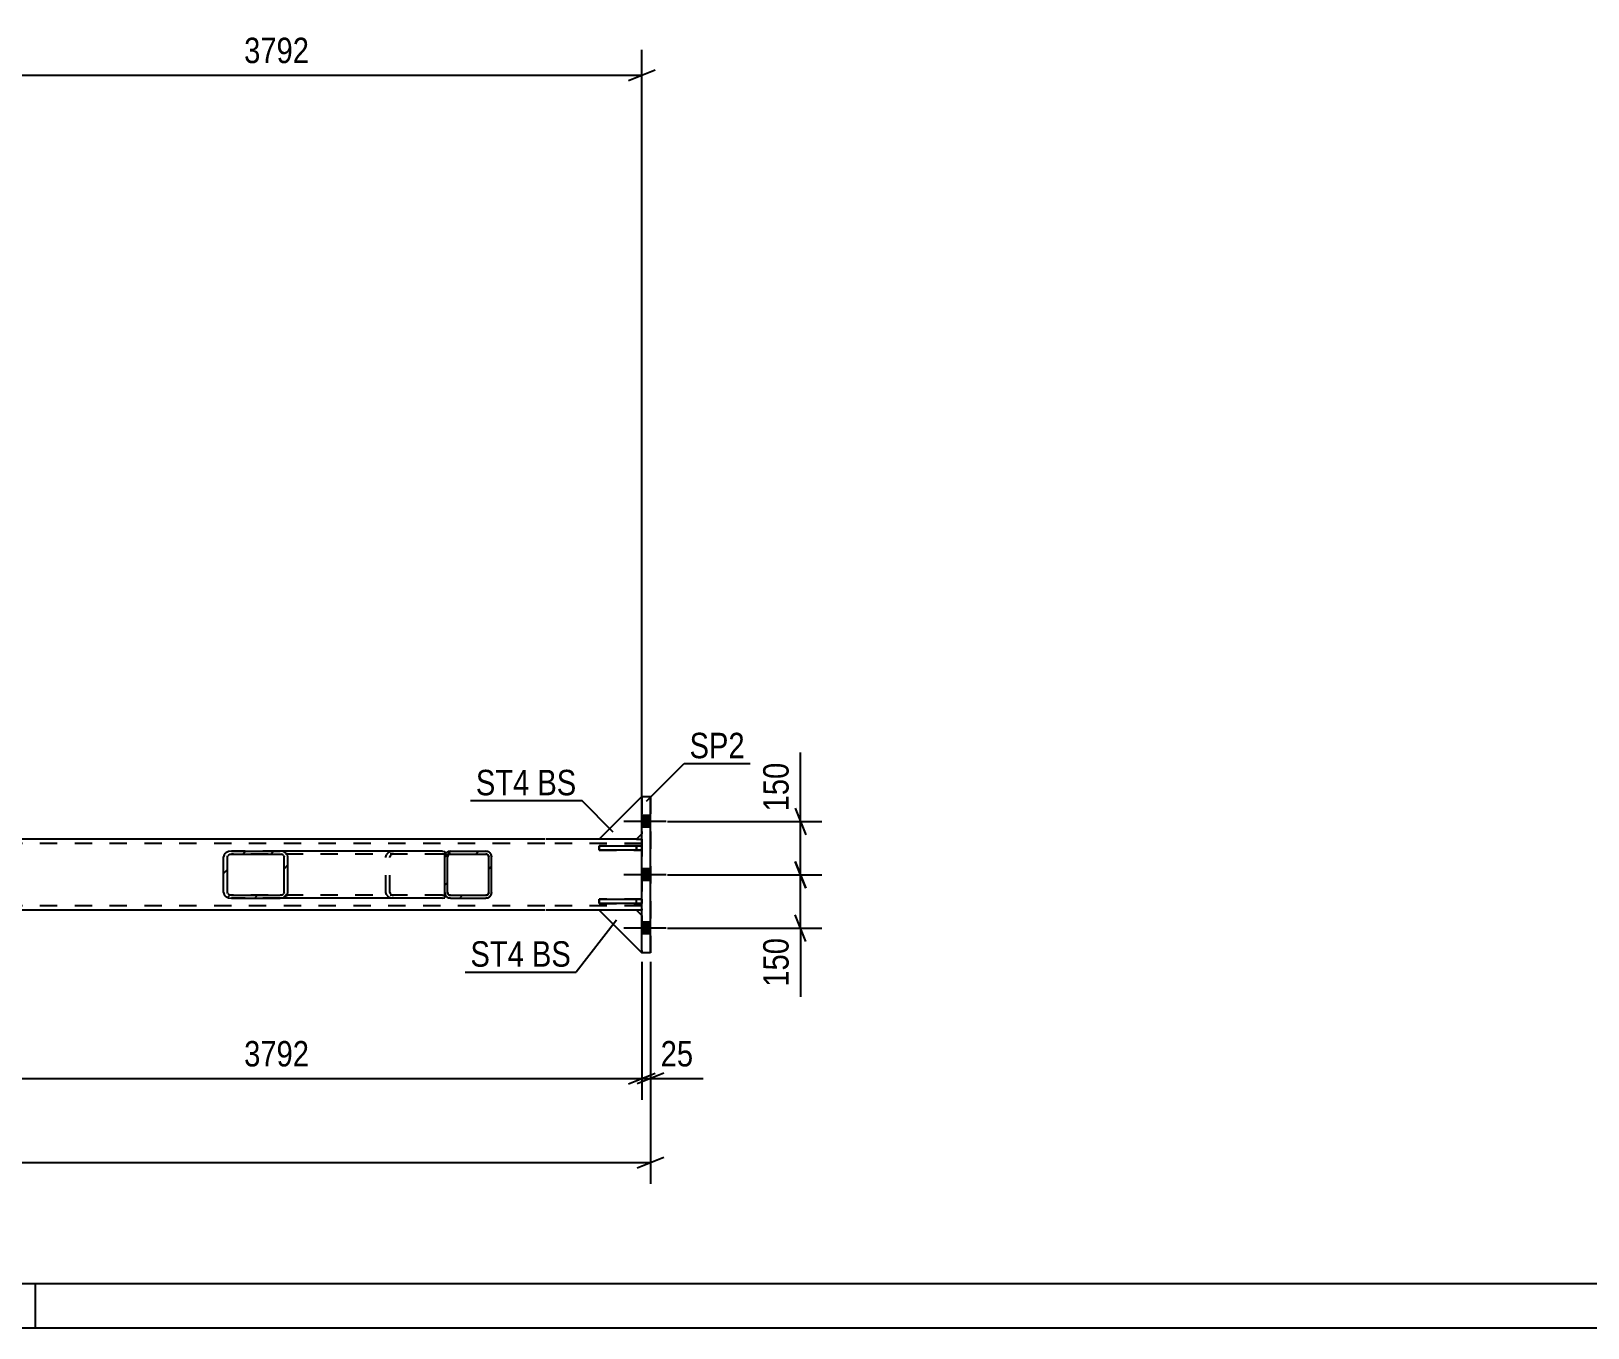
# Model space of a CAD drawing. Header units: millimetres. Extents: x -90 to 751, y -346 to 248.
# Drawn here: x 120.2 to 295.5, y -346.2 to -200.3 of the extents above; entities that cross this region are included whole.
import ezdxf

# ---------------------------------------------------------------- set-up
doc = ezdxf.new("R2010")
doc.units = ezdxf.units.MM
doc.linetypes.add('DXK_LINE_DOT2', pattern=[3.9198, 1.9599, -1.9599])
doc.styles.add('Arial Narrow', font='ARIALN.TTF', dxfattribs={"height": 0.2})

# ---------------------------------------------------------------- blocks, each defined once
blk = doc.blocks.new('Unknown-389633021-1131')
at = {"color": 5, "linetype": 'Continuous'}
for p, q in [((-85.26, -341.23), (745.74, -341.23)), ((120.74, -346.23), (120.74, -341.23)), ((-90.26, -346.23), (750.74, -346.23))]:
    blk.add_line(p, q, dxfattribs=at)
blk = doc.blocks.new('Part-389633021-12831 - 12815')
at = {"color": 2, "linetype": 'Continuous'}
for p, q in [((188.97, -286.43), (189.97, -286.43)), ((188.97, -304.03), (188.97, -286.43)), ((189.97, -304.03), (189.97, -286.43)), ((189.97, -304.03), (188.97, -304.03))]:
    blk.add_line(p, q, dxfattribs=at)
at = {"color": 7, "linetype": 'DXK_LINE_DOT2'}
for p, q in [((188.97, -304.03), (188.97, -286.43)), ((189.97, -286.43), (189.97, -304.03))]:
    blk.add_line(p, q, dxfattribs=at)
blk = doc.blocks.new('Part-389633021-12828 - 12815')
at = {"linetype": 'Continuous'}
h = blk.add_hatch(dxfattribs=at)
h.set_pattern_fill('', scale=0.7, style=0, pattern_type=0)
h.set_pattern_definition([(45, (148.6097, -297.8168), (-1.57154, 1.57154), [])])
h.paths.add_polyline_path([(148.27, -297.87), (148.61, -297.82), (148.89, -297.68), (149.09, -297.47), (149.15, -297.23), (149.15, -293.23), (149.09, -292.98), (148.89, -292.77), (148.61, -292.63), (148.27, -292.59), (142.78, -292.59), (142.45, -292.63), (142.16, -292.77), (141.97, -292.98), (141.9, -293.23), (141.9, -297.23), (141.97, -297.47), (142.16, -297.68), (142.45, -297.82), (142.78, -297.87)])
h.paths.add_polyline_path([(142.61, -297.52), (142.47, -297.45), (142.38, -297.35), (142.34, -297.23), (142.34, -293.23), (142.38, -293.1), (142.47, -293), (142.61, -292.93), (142.78, -292.91), (148.27, -292.91), (148.44, -292.93), (148.58, -293), (148.68, -293.1), (148.71, -293.23), (148.71, -297.23), (148.68, -297.35), (148.58, -297.45), (148.44, -297.52), (148.27, -297.55), (142.78, -297.55)])
at = {"color": 2, "linetype": 'Continuous'}
for p, q in [((142.78, -292.59), (142.45, -292.63)), ((142.78, -292.59), (148.27, -292.59)), ((166.53, -292.59), (148.27, -292.59)), ((148.61, -292.63), (148.27, -292.59)), ((166.53, -292.59), (166.79, -292.62)), ((141.97, -292.98), (141.9, -293.23)), ((141.9, -297.23), (141.9, -293.23)), ((142.34, -293.23), (142.38, -293.1)), ((142.34, -297.23), (142.34, -293.23)), ((142.61, -292.93), (142.78, -292.91)), ((142.78, -292.91), (148.27, -292.91)), ((148.27, -292.91), (148.44, -292.93)), ((148.68, -293.1), (148.71, -293.23)), ((148.71, -297.23), (148.71, -293.23)), ((149.15, -293.23), (149.09, -292.98)), ((149.15, -297.23), (149.15, -293.23)), ((166.79, -292.62), (166.79, -292.63)), ((166.79, -292.63), (166.79, -292.77)), ((166.79, -292.77), (166.79, -293.23)), ((141.9, -297.23), (141.97, -297.47)), ((142.38, -297.35), (142.34, -297.23)), ((142.45, -297.82), (142.78, -297.87)), ((142.78, -297.55), (142.61, -297.52)), ((142.78, -297.55), (148.27, -297.55)), ((148.44, -297.52), (148.27, -297.55)), ((148.27, -297.87), (148.61, -297.82)), ((148.71, -297.23), (148.68, -297.35)), ((149.09, -297.47), (149.15, -297.23)), ((166.53, -297.87), (166.79, -297.83)), ((166.79, -297.83), (166.79, -297.23)), ((142.78, -297.87), (148.27, -297.87)), ((166.53, -297.87), (148.27, -297.87))]:
    blk.add_line(p, q, dxfattribs=at)
at = {"color": 7, "linetype": 'DXK_LINE_DOT2'}
for p, q in [((148.27, -292.59), (142.78, -292.59)), ((160.71, -292.63), (161.04, -292.59)), ((166.53, -292.91), (142.78, -292.91)), ((160.16, -293.23), (160.23, -292.98)), ((160.16, -297.23), (160.16, -293.23)), ((160.64, -293.1), (160.6, -293.23)), ((160.6, -297.23), (160.6, -293.23)), ((161.04, -292.91), (160.87, -292.93)), ((166.7, -292.93), (166.53, -292.91)), ((166.79, -292.97), (166.7, -292.93)), ((166.79, -292.77), (166.79, -292.97)), ((166.79, -297.23), (166.79, -292.98)), ((166.53, -297.55), (142.78, -297.55)), ((160.23, -297.47), (160.16, -297.23)), ((160.6, -297.23), (160.64, -297.35)), ((161.04, -297.87), (160.71, -297.82)), ((160.87, -297.52), (161.04, -297.55)), ((166.53, -297.55), (166.7, -297.52)), ((166.7, -297.52), (166.79, -297.48)), ((148.27, -297.87), (142.78, -297.87))]:
    blk.add_line(p, q, dxfattribs=at)
at = {"color": 2, "linetype": 'Continuous'}
for centre, radius, start, end in [((142.65, -293.41), 0.802, 104.5547, 147.5896), ((142.72, -293.32), 0.401, 104.5547, 147.5896), ((148.34, -293.32), 0.401, 32.4104, 75.4453), ((148.41, -293.41), 0.802, 32.4104, 75.4453), ((142.65, -297.04), 0.802, 212.4104, 255.4453), ((142.72, -297.13), 0.401, 212.4104, 255.4453), ((148.34, -297.13), 0.401, 284.5547, 327.5896), ((148.41, -297.04), 0.802, 284.5547, 327.5896)]:
    blk.add_arc(centre, radius, start, end, dxfattribs=at)
at = {"color": 7, "linetype": 'DXK_LINE_DOT2'}
for centre, radius, start, end in [((160.91, -293.41), 0.802, 104.5547, 147.5896), ((160.98, -293.32), 0.401, 104.5547, 147.5896), ((160.91, -297.04), 0.802, 212.4104, 255.4453), ((160.98, -297.13), 0.401, 212.4104, 255.4453)]:
    blk.add_arc(centre, radius, start, end, dxfattribs=at)
blk = doc.blocks.new('Part-389633021-12820 - 12815')
at = {"linetype": 'Continuous'}
h = blk.add_hatch(dxfattribs=at)
h.set_pattern_fill('', scale=0.7, style=0, pattern_type=0)
h.set_pattern_definition([(45, (171.676, -297.8168), (-1.57154, 1.57154), [])])
h.paths.add_polyline_path([(171.43, -297.87), (171.68, -297.82), (171.88, -297.68), (172.02, -297.47), (172.07, -297.23), (172.07, -293.23), (172.02, -292.98), (171.88, -292.77), (171.68, -292.63), (171.43, -292.59), (167.43, -292.59), (167.19, -292.63), (166.98, -292.77), (166.84, -292.98), (166.79, -293.23), (166.79, -297.23), (166.84, -297.47), (166.98, -297.68), (167.19, -297.82), (167.43, -297.87)])
h.paths.add_polyline_path([(167.31, -297.52), (167.2, -297.45), (167.14, -297.35), (167.11, -297.23), (167.11, -293.23), (167.14, -293.1), (167.2, -293), (167.31, -292.93), (167.43, -292.91), (171.43, -292.91), (171.55, -292.93), (171.66, -293), (171.73, -293.1), (171.75, -293.23), (171.75, -297.23), (171.73, -297.35), (171.66, -297.45), (171.55, -297.52), (171.43, -297.55), (167.43, -297.55)])
at = {"color": 7, "linetype": 'DXK_LINE_DOT2'}
for p, q in [((167.19, -292.63), (167.43, -292.59)), ((167.43, -292.59), (171.43, -292.59)), ((171.43, -292.59), (171.68, -292.63)), ((166.79, -293.23), (166.84, -292.98)), ((166.79, -297.23), (166.79, -293.23)), ((167.14, -293.1), (167.11, -293.23)), ((167.11, -297.23), (167.11, -293.23)), ((167.43, -292.91), (167.31, -292.93)), ((167.43, -292.91), (171.43, -292.91)), ((171.55, -292.93), (171.43, -292.91)), ((171.75, -293.23), (171.73, -293.1)), ((171.75, -297.23), (171.75, -293.23)), ((172.02, -292.98), (172.07, -293.23)), ((172.07, -297.23), (172.07, -293.23)), ((166.84, -297.47), (166.79, -297.23)), ((167.11, -297.23), (167.14, -297.35)), ((167.43, -297.87), (167.19, -297.82)), ((167.31, -297.52), (167.43, -297.55)), ((167.43, -297.55), (171.43, -297.55)), ((171.43, -297.55), (171.55, -297.52)), ((171.68, -297.82), (171.43, -297.87)), ((171.73, -297.35), (171.75, -297.23)), ((172.07, -297.23), (172.02, -297.47)), ((167.43, -297.87), (171.43, -297.87))]:
    blk.add_line(p, q, dxfattribs=at)
at = {"color": 2, "linetype": 'Continuous'}
for p, q in [((167.43, -292.59), (167.19, -292.63)), ((167.43, -292.59), (171.43, -292.59)), ((171.68, -292.63), (171.43, -292.59)), ((166.84, -292.98), (166.79, -293.23)), ((166.79, -297.23), (166.79, -293.23)), ((167.11, -293.23), (167.14, -293.1)), ((167.11, -297.23), (167.11, -293.23)), ((167.31, -292.93), (167.43, -292.91)), ((167.43, -292.91), (171.43, -292.91)), ((171.43, -292.91), (171.55, -292.93)), ((171.73, -293.1), (171.75, -293.23)), ((171.75, -297.23), (171.75, -293.23)), ((172.07, -293.23), (172.02, -292.98)), ((172.07, -297.23), (172.07, -293.23)), ((166.79, -297.23), (166.84, -297.47)), ((167.14, -297.35), (167.11, -297.23)), ((167.19, -297.82), (167.43, -297.87)), ((167.43, -297.55), (167.31, -297.52)), ((167.43, -297.55), (171.43, -297.55)), ((171.55, -297.52), (171.43, -297.55)), ((171.43, -297.87), (171.68, -297.82)), ((171.75, -297.23), (171.73, -297.35)), ((172.02, -297.47), (172.07, -297.23)), ((167.43, -297.87), (171.43, -297.87))]:
    blk.add_line(p, q, dxfattribs=at)
at = {"color": 7, "linetype": 'DXK_LINE_DOT2'}
for centre, radius, start, end in [((167.43, -293.23), 0.64, 112.5, 157.5), ((167.43, -293.23), 0.32, 112.5, 157.5), ((171.43, -293.23), 0.32, 22.5, 67.5), ((171.43, -293.23), 0.64, 22.5, 67.5), ((167.43, -297.23), 0.64, 202.5, 247.5), ((167.43, -297.23), 0.32, 202.5, 247.5), ((171.43, -297.23), 0.32, 292.5, 337.5), ((171.43, -297.23), 0.64, 292.5, 337.5)]:
    blk.add_arc(centre, radius, start, end, dxfattribs=at)
at = {"color": 2, "linetype": 'Continuous'}
for centre, radius, start, end in [((167.43, -293.23), 0.64, 112.5, 157.5), ((167.43, -293.23), 0.32, 112.5, 157.5), ((171.43, -293.23), 0.32, 22.5, 67.5), ((171.43, -293.23), 0.64, 22.5, 67.5), ((167.43, -297.23), 0.64, 202.5, 247.5), ((167.43, -297.23), 0.32, 202.5, 247.5), ((171.43, -297.23), 0.32, 292.5, 337.5), ((171.43, -297.23), 0.64, 292.5, 337.5)]:
    blk.add_arc(centre, radius, start, end, dxfattribs=at)
blk = doc.blocks.new('Part-389633021-12833 - 12815')
at = {"color": 7, "linetype": 'DXK_LINE_DOT2'}
for p, q in [((188.37, -299.23), (184.17, -299.23)), ((184.17, -299.23), (188.97, -304.03)), ((188.97, -299.83), (188.37, -299.23)), ((188.97, -304.03), (188.97, -299.83))]:
    blk.add_line(p, q, dxfattribs=at)
blk = doc.blocks.new('Part-389633021-12834 - 12815')
at = {"color": 2, "linetype": 'Continuous'}
for p, q in [((188.37, -299.23), (184.17, -299.23)), ((184.17, -299.23), (188.97, -304.03)), ((188.97, -299.83), (188.37, -299.23))]:
    blk.add_line(p, q, dxfattribs=at)
at = {"color": 7, "linetype": 'DXK_LINE_DOT2'}
blk.add_line((188.97, -299.83), (188.97, -304.03), dxfattribs=at)
blk = doc.blocks.new('Bolt-389633021-12899 - 12815')
at = {"linetype": 'Continuous'}
for points in [[(188.97, -288.57), (188.97, -289.89), (189.97, -289.89), (189.97, -288.57)], [(188.97, -288.57), (188.97, -289.89), (189.97, -289.89), (189.97, -288.57)], [(188.97, -288.57), (188.97, -289.89), (189.97, -289.89), (189.97, -288.57)], [(188.97, -288.57), (188.97, -289.89), (189.97, -289.89), (189.97, -288.57)], [(188.97, -294.57), (188.97, -295.89), (189.97, -295.89), (189.97, -294.57)], [(188.97, -294.57), (188.97, -295.89), (189.97, -295.89), (189.97, -294.57)], [(188.97, -300.57), (188.97, -301.89), (189.97, -301.89), (189.97, -300.57)], [(188.97, -300.57), (188.97, -301.89), (189.97, -301.89), (189.97, -300.57)], [(188.97, -300.57), (188.97, -301.89), (189.97, -301.89), (189.97, -300.57)], [(188.97, -300.57), (188.97, -301.89), (189.97, -301.89), (189.97, -300.57)]]:
    blk.add_hatch(color=1, dxfattribs=at).paths.add_polyline_path(points)
at = {"color": 1, "linetype": 'Continuous'}
for p, q in [((189.97, -288.57), (188.97, -288.57)), ((189.97, -288.57), (188.97, -288.57)), ((189.97, -288.57), (188.97, -288.57)), ((189.97, -288.57), (188.97, -288.57)), ((191.73, -289.23), (186.97, -289.23)), ((191.73, -289.23), (186.97, -289.23)), ((191.73, -289.23), (186.97, -289.23)), ((191.73, -289.23), (186.97, -289.23)), ((189.97, -289.89), (188.97, -289.89)), ((189.97, -289.89), (188.97, -289.89)), ((189.97, -289.89), (188.97, -289.89)), ((189.97, -289.89), (188.97, -289.89)), ((191.73, -295.23), (186.97, -295.23)), ((191.73, -295.23), (186.97, -295.23)), ((189.97, -294.57), (188.97, -294.57)), ((189.97, -294.57), (188.97, -294.57)), ((189.97, -295.89), (188.97, -295.89)), ((189.97, -295.89), (188.97, -295.89)), ((191.73, -301.23), (186.97, -301.23)), ((191.73, -301.23), (186.97, -301.23)), ((191.73, -301.23), (186.97, -301.23)), ((191.73, -301.23), (186.97, -301.23)), ((189.97, -300.57), (188.97, -300.57)), ((189.97, -300.57), (188.97, -300.57)), ((189.97, -300.57), (188.97, -300.57)), ((189.97, -300.57), (188.97, -300.57)), ((189.97, -301.89), (188.97, -301.89)), ((189.97, -301.89), (188.97, -301.89)), ((189.97, -301.89), (188.97, -301.89)), ((189.97, -301.89), (188.97, -301.89))]:
    blk.add_line(p, q, dxfattribs=at)
blk = doc.blocks.new('Part-389633021-12835 - 12815')
at = {"color": 7, "linetype": 'DXK_LINE_DOT2'}
for p, q in [((188.37, -299.23), (184.17, -299.23)), ((184.17, -299.23), (188.97, -304.03)), ((188.97, -299.83), (188.37, -299.23)), ((188.97, -304.03), (188.97, -299.83))]:
    blk.add_line(p, q, dxfattribs=at)
blk = doc.blocks.new('Part-389633021-12836 - 12815')
at = {"color": 7, "linetype": 'DXK_LINE_DOT2'}
for p, q in [((184.17, -291.23), (188.97, -286.43)), ((188.97, -286.43), (188.97, -290.63)), ((188.97, -290.63), (188.37, -291.23)), ((188.37, -291.23), (184.17, -291.23))]:
    blk.add_line(p, q, dxfattribs=at)
blk = doc.blocks.new('Part-389633021-12837 - 12815')
at = {"color": 2, "linetype": 'Continuous'}
for p, q in [((184.17, -291.23), (188.97, -286.43)), ((188.97, -290.63), (188.37, -291.23)), ((188.37, -291.23), (184.17, -291.23))]:
    blk.add_line(p, q, dxfattribs=at)
at = {"color": 7, "linetype": 'DXK_LINE_DOT2'}
blk.add_line((188.97, -290.63), (188.97, -286.43), dxfattribs=at)
blk = doc.blocks.new('Part-389633021-12838 - 12815')
at = {"color": 7, "linetype": 'DXK_LINE_DOT2'}
for p, q in [((184.17, -291.23), (188.97, -286.43)), ((188.97, -286.43), (188.97, -290.63)), ((188.97, -290.63), (188.37, -291.23)), ((188.37, -291.23), (184.17, -291.23))]:
    blk.add_line(p, q, dxfattribs=at)
blk = doc.blocks.new('Part-389633021-12839 - 12815')
at = {"color": 7, "linetype": 'DXK_LINE_DOT2'}
for p, q in [((188.97, -291.99), (184.17, -291.99)), ((184.17, -291.99), (184.17, -292.47)), ((184.17, -292.47), (188.97, -292.47)), ((188.37, -291.99), (188.37, -292.47)), ((188.97, -292.47), (188.97, -291.99))]:
    blk.add_line(p, q, dxfattribs=at)
blk = doc.blocks.new('Part-389633021-12840 - 12815')
at = {"color": 7, "linetype": 'DXK_LINE_DOT2'}
for p, q in [((188.97, -297.99), (184.17, -297.99)), ((184.17, -297.99), (184.17, -298.47)), ((184.17, -298.47), (188.97, -298.47)), ((188.37, -298.47), (188.37, -297.99)), ((188.97, -298.47), (188.97, -297.99))]:
    blk.add_line(p, q, dxfattribs=at)
blk = doc.blocks.new('Part-389633021-12841 - 12815')
at = {"color": 2, "linetype": 'Continuous'}
for p, q in [((184.17, -292.47), (184.17, -291.99)), ((184.17, -291.99), (188.97, -291.99)), ((188.97, -292.47), (184.17, -292.47)), ((188.97, -291.99), (188.97, -292.47))]:
    blk.add_line(p, q, dxfattribs=at)
at = {"color": 7, "linetype": 'DXK_LINE_DOT2'}
blk.add_line((188.37, -292.47), (188.37, -291.99), dxfattribs=at)
blk = doc.blocks.new('Part-389633021-12842 - 12815')
at = {"color": 2, "linetype": 'Continuous'}
for p, q in [((184.17, -298.47), (184.17, -297.99)), ((184.17, -297.99), (188.97, -297.99)), ((188.97, -298.47), (184.17, -298.47)), ((188.97, -297.99), (188.97, -298.47))]:
    blk.add_line(p, q, dxfattribs=at)
at = {"color": 7, "linetype": 'DXK_LINE_DOT2'}
blk.add_line((188.37, -298.47), (188.37, -297.99), dxfattribs=at)
blk = doc.blocks.new('Part-389633021-12878 - 12815')
at = {"color": 2, "linetype": 'Continuous'}
for p, q in [((29.89, -291.23), (30.49, -291.23)), ((40.69, -291.23), (34.69, -291.23)), ((107.43, -291.23), (40.79, -291.23)), ((178.07, -291.23), (111.43, -291.23)), ((184.17, -291.23), (178.17, -291.23)), ((188.37, -291.23), (188.97, -291.23)), ((29.89, -299.23), (30.49, -299.23)), ((40.69, -299.23), (34.69, -299.23)), ((178.07, -299.23), (40.79, -299.23)), ((184.17, -299.23), (178.17, -299.23)), ((188.97, -299.23), (188.37, -299.23))]:
    blk.add_line(p, q, dxfattribs=at)
at = {"color": 7, "linetype": 'DXK_LINE_DOT2'}
for p, q in [((29.89, -291.23), (29.89, -299.23)), ((40.69, -291.71), (29.89, -291.71)), ((34.69, -291.23), (30.49, -291.23)), ((178.07, -291.71), (40.79, -291.71)), ((111.43, -291.23), (107.43, -291.23)), ((188.97, -291.71), (178.17, -291.71)), ((188.37, -291.23), (184.17, -291.23)), ((188.97, -291.23), (188.97, -299.23)), ((40.69, -298.75), (29.89, -298.75)), ((34.69, -299.23), (30.49, -299.23)), ((178.07, -298.75), (40.79, -298.75)), ((188.97, -298.75), (178.17, -298.75)), ((188.37, -299.23), (184.17, -299.23)), ((188.97, -299.23), (188.97, -299.15))]:
    blk.add_line(p, q, dxfattribs=at)
blk = doc.blocks.new('StraightDimension-389633021-14722 - 12815')
at = {"color": 7, "linetype": 'Continuous'}
for p, q in [((188.97, -305.03), (188.97, -320.56)), ((189.97, -305.03), (189.97, -320.56)), ((187.47, -318.76), (190.47, -317.56)), ((191.47, -317.56), (188.47, -318.76)), ((188.97, -318.16), (189.97, -318.16))]:
    blk.add_line(p, q, dxfattribs=at)
at = {"color": 0}
blk.add_wipeout([(195.35, -317.41), (195.35, -313.21), (190.5, -313.21), (190.5, -317.41)], dxfattribs=at)
at = {"color": 7, "linetype": 'Continuous'}
blk.add_line((189.97, -318.16), (195.88, -318.16), dxfattribs=at)
blk.add_line((189.97, -318.16), (195.88, -318.16), dxfattribs=at)
at = {"color": 3, "style": 'Arial Narrow'}
blk.add_text('25', height=2.863, dxfattribs=at).set_placement((191.1, -316.81))
blk = doc.blocks.new('StraightDimension-389633021-14723 - 12815')
at = {"color": 7, "linetype": 'Continuous'}
for p, q in [((106.79, -300.23), (106.79, -320.56)), ((188.97, -305.03), (188.97, -320.56)), ((108.29, -317.56), (105.29, -318.76)), ((106.79, -318.16), (188.97, -318.16)), ((187.47, -318.76), (190.47, -317.56))]:
    blk.add_line(p, q, dxfattribs=at)
at = {"color": 0}
blk.add_wipeout([(152.14, -317.41), (152.14, -313.21), (143.62, -313.21), (143.62, -317.41)], dxfattribs=at)
at = {"color": 3, "style": 'Arial Narrow'}
blk.add_text('3792', height=2.863, dxfattribs=at).set_placement((144.22, -316.81))
blk = doc.blocks.new('StraightDimension-389633021-14376 - 12815')
at = {"color": 7, "linetype": 'Continuous'}
for p, q in [((106.79, -213.49), (106.79, -202.39)), ((188.97, -290.23), (188.97, -202.39)), ((108.29, -204.64), (105.29, -205.84)), ((187.47, -205.84), (190.47, -204.64)), ((106.79, -205.24), (188.97, -205.24))]:
    blk.add_line(p, q, dxfattribs=at)
at = {"color": 0}
blk.add_wipeout([(152.14, -204.49), (152.14, -200.29), (143.62, -200.29), (143.62, -204.49)], dxfattribs=at)
at = {"color": 3, "style": 'Arial Narrow'}
blk.add_text('3792', height=2.863, dxfattribs=at).set_placement((144.22, -203.89))
blk = doc.blocks.new('StraightDimension-389633021-14580 - 12815')
at = {"color": 7, "linetype": 'Continuous'}
for p, q in [((28.89, -305.03), (28.89, -330.01)), ((189.97, -305.03), (189.97, -330.01)), ((30.39, -327.01), (27.39, -328.21)), ((28.89, -327.61), (189.97, -327.61)), ((188.47, -328.21), (191.47, -327.01))]:
    blk.add_line(p, q, dxfattribs=at)
at = {"color": 0}
blk.add_wipeout([(113.69, -326.86), (113.69, -322.66), (105.17, -322.66), (105.17, -326.86)], dxfattribs=at)
at = {"color": 3, "style": 'Arial Narrow'}
blk.add_text('7501', height=2.863, dxfattribs=at).set_placement((105.77, -326.26))
blk = doc.blocks.new('StraightDimension-389633021-25413 - 12815')
at = {"color": 7, "linetype": 'Continuous'}
for p, q in [((206.25, -287.73), (207.45, -290.73)), ((191.85, -289.23), (209.25, -289.23)), ((206.85, -295.23), (206.85, -289.23)), ((207.45, -296.73), (206.25, -293.73)), ((191.85, -295.23), (209.25, -295.23))]:
    blk.add_line(p, q, dxfattribs=at)
at = {"color": 0}
blk.add_wipeout([(206.1, -282.02), (201.9, -282.02), (201.9, -288.7), (206.1, -288.7)], dxfattribs=at)
at = {"color": 7, "linetype": 'Continuous'}
blk.add_line((206.85, -289.23), (206.85, -281.49), dxfattribs=at)
blk.add_line((206.85, -289.23), (206.85, -281.49), dxfattribs=at)
at = {"color": 3, "style": 'Arial Narrow'}
blk.add_text('150', height=2.863, rotation=90.0002, dxfattribs=at).set_placement((205.5, -288.1))
blk = doc.blocks.new('StraightDimension-389633021-25414 - 12815')
at = {"color": 7, "linetype": 'Continuous'}
for p, q in [((206.25, -293.73), (207.45, -296.73)), ((191.85, -295.23), (209.25, -295.23)), ((206.85, -301.23), (206.85, -295.23)), ((191.85, -301.23), (209.25, -301.23)), ((207.45, -302.73), (206.25, -299.73))]:
    blk.add_line(p, q, dxfattribs=at)
at = {"color": 0}
blk.add_wipeout([(206.1, -301.75), (201.9, -301.75), (201.9, -308.43), (206.1, -308.43)], dxfattribs=at)
at = {"color": 7, "linetype": 'Continuous'}
blk.add_line((206.85, -301.23), (206.85, -308.96), dxfattribs=at)
blk.add_line((206.85, -301.23), (206.85, -308.96), dxfattribs=at)
at = {"color": 3, "style": 'Arial Narrow'}
blk.add_text('150', height=2.863, rotation=90.0002, dxfattribs=at).set_placement((205.5, -307.83))
blk = doc.blocks.new('MarkSet-389633021-14025 - 12815')
at = {"color": 0}
for points in [[(175.71, -305.58), (175.71, -302.58), (169.69, -302.58), (169.69, -305.58)], [(181, -305.58), (181, -302.58), (176.61, -302.58), (176.61, -305.58)]]:
    blk.add_wipeout(points, dxfattribs=at)
for points in [[(175.71, -305.58), (175.71, -302.58), (169.69, -302.58), (169.69, -305.58)], [(181, -305.58), (181, -302.58), (176.61, -302.58), (176.61, -305.58)]]:
    blk.add_wipeout(points, dxfattribs=at)
at = {"color": 30, "linetype": 'Continuous'}
for p in [(186.12, -300.35), (169.09, -306.18)]:
    blk.add_line(p, (181.6, -306.18), dxfattribs=at)
at = {"color": 3, "style": 'Arial Narrow'}
for s, p in [('ST4', (169.69, -305.58)), ('BS', (176.61, -305.58))]:
    blk.add_text(s, height=2.863, dxfattribs=at).set_placement(p)
blk = doc.blocks.new('MarkSet-389633021-14040 - 12815')
at = {"color": 0}
for points in [[(176.32, -286.29), (176.32, -283.29), (170.3, -283.29), (170.3, -286.29)], [(181.61, -286.29), (181.61, -283.29), (177.22, -283.29), (177.22, -286.29)]]:
    blk.add_wipeout(points, dxfattribs=at)
for points in [[(176.32, -286.29), (176.32, -283.29), (170.3, -283.29), (170.3, -286.29)], [(181.61, -286.29), (181.61, -283.29), (177.22, -283.29), (177.22, -286.29)]]:
    blk.add_wipeout(points, dxfattribs=at)
at = {"color": 30, "linetype": 'Continuous'}
for p in [(169.7, -286.89), (185.74, -290.43)]:
    blk.add_line(p, (182.21, -286.89), dxfattribs=at)
at = {"color": 3, "style": 'Arial Narrow'}
for s, p in [('ST4', (170.3, -286.29)), ('BS', (177.22, -286.29))]:
    blk.add_text(s, height=2.863, dxfattribs=at).set_placement(p)
blk = doc.blocks.new('Mark-389633021-14046 - 12815')
at = {"color": 0}
blk.add_wipeout([(200.56, -282.12), (200.56, -279.12), (194.35, -279.12), (194.35, -282.12)], dxfattribs=at)
blk.add_wipeout([(200.56, -282.12), (200.56, -279.12), (194.35, -279.12), (194.35, -282.12)], dxfattribs=at)
at = {"color": 30, "linetype": 'Continuous'}
for p, q in [((189.5, -286.96), (193.75, -282.72)), ((193.75, -282.72), (201.16, -282.72))]:
    blk.add_line(p, q, dxfattribs=at)
at = {"color": 3, "style": 'Arial Narrow'}
blk.add_text('SP2', height=2.863, dxfattribs=at).set_placement((194.35, -282.12))

msp = doc.modelspace()

# ---------------------------------------------------------------- block references
for name in ['Unknown-389633021-1131', 'Part-389633021-12836 - 12815', 'Part-389633021-12837 - 12815', 'Part-389633021-12838 - 12815', 'Part-389633021-12831 - 12815', 'Bolt-389633021-12899 - 12815', 'Part-389633021-12878 - 12815', 'Part-389633021-12828 - 12815', 'Part-389633021-12820 - 12815', 'Part-389633021-12839 - 12815', 'Part-389633021-12841 - 12815', 'Part-389633021-12840 - 12815', 'Part-389633021-12842 - 12815', 'Part-389633021-12833 - 12815', 'Part-389633021-12834 - 12815', 'Part-389633021-12835 - 12815']:
    msp.add_blockref(name, (0, 0))

# ---------------------------------------------------------------- next in the draw order: block references
for name in ['StraightDimension-389633021-14376 - 12815', 'StraightDimension-389633021-25413 - 12815', 'StraightDimension-389633021-14722 - 12815']:
    msp.add_blockref(name, (0, 0))

# ---------------------------------------------------------------- next in the draw order: block references
for name in ['Mark-389633021-14046 - 12815', 'MarkSet-389633021-14040 - 12815', 'StraightDimension-389633021-14723 - 12815']:
    msp.add_blockref(name, (0, 0))

# ---------------------------------------------------------------- next in the draw order: block references
msp.add_blockref('StraightDimension-389633021-14580 - 12815', (0, 0))

# ---------------------------------------------------------------- next in the draw order: block references
for name in ['StraightDimension-389633021-25414 - 12815', 'MarkSet-389633021-14025 - 12815']:
    msp.add_blockref(name, (0, 0))

doc.saveas('drawing.dxf')
